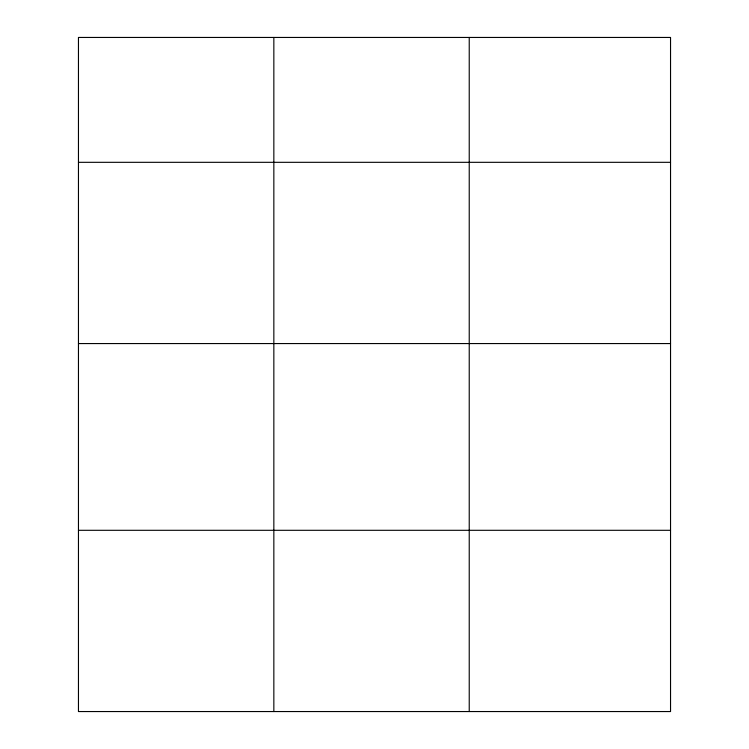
<?xml version="1.0" encoding="UTF-8"?>
<svg xmlns="http://www.w3.org/2000/svg" width="749" height="749" viewBox="0 0 749 749"><rect width="100%" height="100%" fill="white"/><g stroke="black" fill="none" stroke-linecap="round" stroke-linejoin="round"><path stroke-width="1.12" d="M670.542 343.566L670.542 37.45L78.458 37.45L78.458 711.55L670.542 711.55L670.542 343.566L78.458 343.566M78.458 162.318L670.542 162.318M78.458 530.301L670.542 530.301M469.23 37.45L469.23 711.55M273.844 37.45L273.844 711.55"/></g></svg>
